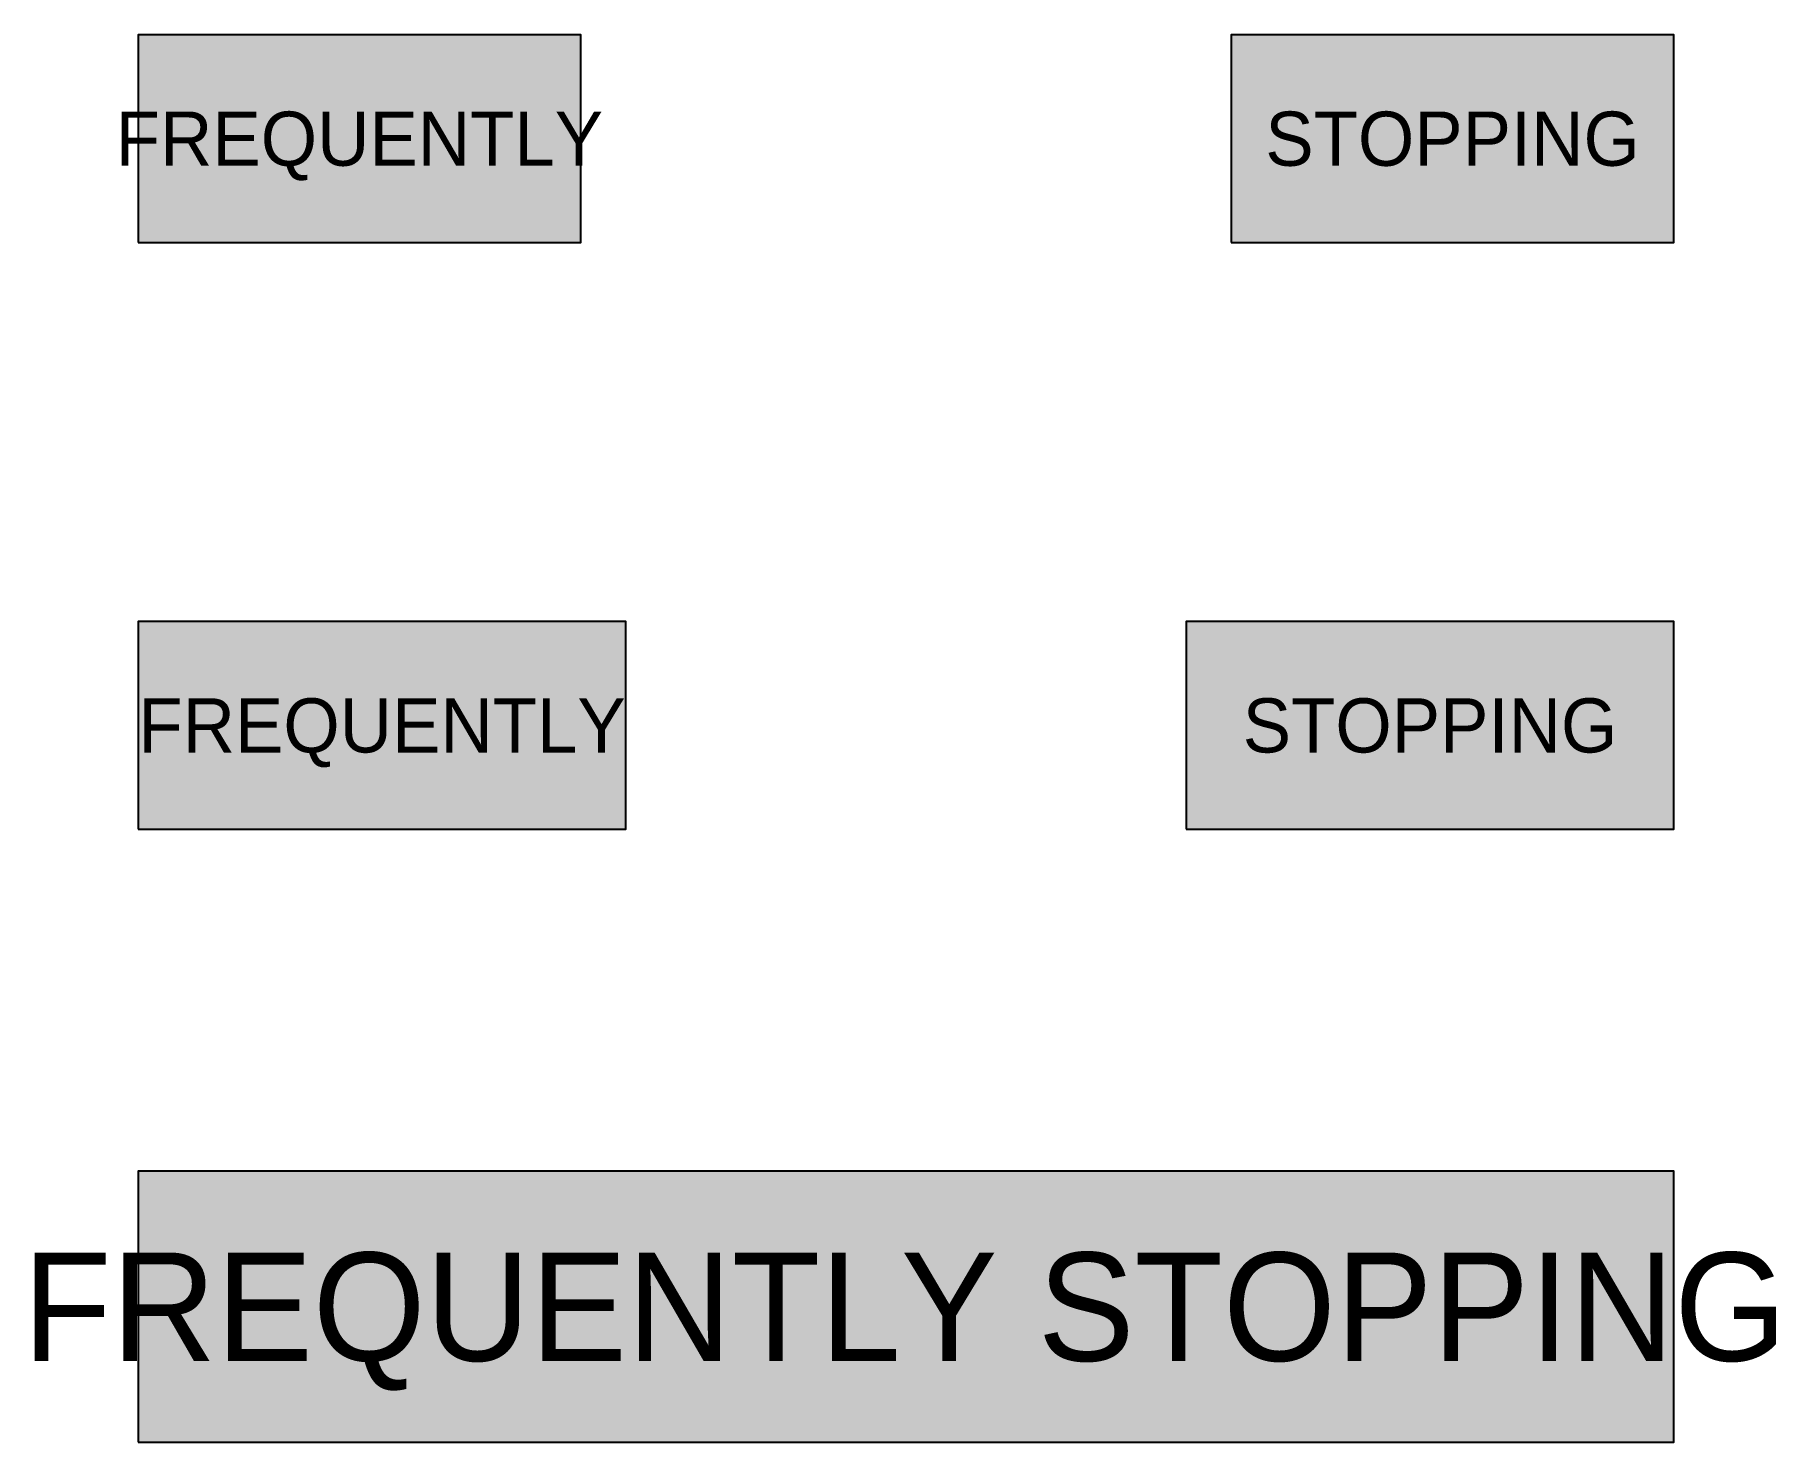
# Model space of a CAD drawing. Extents: x 130 to 323, y 104 to 260.
import ezdxf
from ezdxf.enums import TextEntityAlignment as Align

# ---------------------------------------------------------------- set-up
doc = ezdxf.new("R2010")
doc.units = 0
doc.layers.add('L25', color=1, linetype='CONTINUOUS')
doc.layers.add('YELLOW', color=7, linetype='CONTINUOUS', true_color=0xfedb00)
doc.styles.add('FHWAC', font='fhwa_c2000ex_ttf.ttf')

msp = doc.modelspace()

# ---------------------------------------------------------------- hatches: boundary and pattern name
at = {"layer": 'YELLOW'}
for points in [[(141.57, 237.07), (190.57, 237.07), (190.57, 260.07), (141.57, 260.07)], [(262.57, 237.07), (311.57, 237.07), (311.57, 260.07), (262.57, 260.07)], [(141.57, 172.1), (195.57, 172.1), (195.57, 195.1), (141.57, 195.1)], [(257.57, 172.1), (311.57, 172.1), (311.57, 195.1), (257.57, 195.1)], [(141.57, 104.23), (311.57, 104.23), (311.57, 134.23), (141.57, 134.23)]]:
    msp.add_hatch(color=256, dxfattribs=at).paths.add_polyline_path(points)

# ---------------------------------------------------------------- linework, layer by layer
at = {"layer": 'L25'}
for points in [[(141.57, 237.07), (190.57, 237.07), (190.57, 260.07), (141.57, 260.07)], [(262.57, 237.07), (311.57, 237.07), (311.57, 260.07), (262.57, 260.07)], [(141.57, 172.1), (195.57, 172.1), (195.57, 195.1), (141.57, 195.1)], [(257.57, 172.1), (311.57, 172.1), (311.57, 195.1), (257.57, 195.1)], [(141.57, 104.23), (311.57, 104.23), (311.57, 134.23), (141.57, 134.23)]]:
    msp.add_lwpolyline(points, close=True, dxfattribs=at)

# ---------------------------------------------------------------- texts
at = {"layer": 'L25', "style": 'FHWAC'}
for s, height, p in [('FREQUENTLY', 6, (166.07, 245.57)), ('STOPPING', 6, (287.07, 245.57)), ('FREQUENTLY', 6, (168.57, 180.6)), ('STOPPING', 6, (284.57, 180.6)), ('FREQUENTLY STOPPING', 12, (226.45, 113.23))]:
    msp.add_text(s, height=height, dxfattribs=at).set_placement(p, align=Align.CENTER)

doc.saveas('drawing.dxf')
